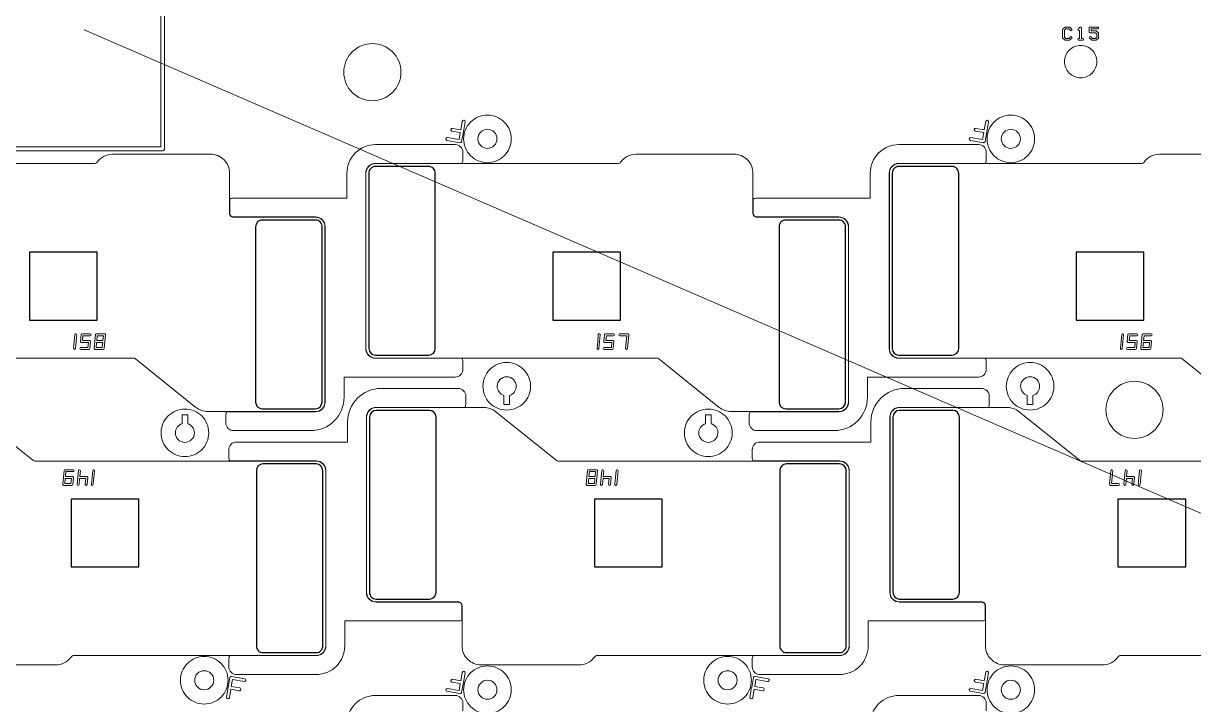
# Model space of a CAD drawing. Extents: x 2541 to 3941, y 2348 to 3338.
# Drawn here: x 3559.8 to 3621.2, y 2977.1 to 3012.8 of the extents above; entities that cross this region are included whole.
import ezdxf

# ---------------------------------------------------------------- set-up
doc = ezdxf.new("R2010")
doc.units = 0
doc.layers.get('0').update_dxf_attribs({"lineweight": 0})
doc.layers.add('barcodea-b_layer1', color=2, linetype='Continuous')
doc.layers.add('susa-b_layer0', color=1, linetype='Continuous')
doc.layers.add('備註', color=1, linetype='Continuous', lineweight=0)

msp = doc.modelspace()

# ---------------------------------------------------------------- linework, layer by layer
msp.add_line((3615.24613, 3011.9408), (3615.34546, 3011.9408))
at = {"linetype": 'Continuous'}
for points in [[(3567.16854, 3006.24272), (3567.16854, 3014.74272, 0.414228), (3567.06854, 3014.84272), (3558.56854, 3014.84272, 0.414228), (3558.46854, 3014.74272), (3558.46854, 3006.24272, 0.414228), (3558.56854, 3006.14272), (3567.06854, 3006.14272, 0.414228)], [(3614.78016, 3012.05478, 1), (3614.70945, 3012.12549), (3614.62475, 3012.0408), (3614.4675, 3012.0408), (3614.39745, 3012.11084), (3614.39745, 3012.46677), (3614.4675, 3012.53682), (3614.62475, 3012.53682), (3614.70945, 3012.45213, 1), (3614.78016, 3012.52284), (3614.68097, 3012.62202, 0.200121), (3614.64546, 3012.63682), (3614.44679, 3012.63682, 0.200121), (3614.41128, 3012.62202), (3614.31225, 3012.52299, 0.200121), (3614.29745, 3012.48748), (3614.29745, 3012.09013, 0.200121), (3614.31225, 3012.05462), (3614.41128, 3011.9556, 0.200121), (3614.44679, 3011.9408), (3614.64546, 3011.9408, 0.200121), (3614.68097, 3011.9556)], [(3616.1948, 3012.09013), (3616.1948, 3012.28881, 0.200121), (3616.18, 3012.32432), (3616.08097, 3012.42335, 0.200121), (3616.04546, 3012.43815), (3615.79745, 3012.43815), (3615.79745, 3012.53682), (3616.1448, 3012.53682, 1), (3616.1448, 3012.63682), (3615.74745, 3012.63682, 0.414253), (3615.69745, 3012.58682), (3615.69745, 3012.38815, 0.414253), (3615.74745, 3012.33815), (3616.02475, 3012.33815), (3616.0948, 3012.2681), (3616.0948, 3012.11084), (3616.02475, 3012.0408), (3615.8675, 3012.0408), (3615.78281, 3012.12549, 1), (3615.7121, 3012.05478), (3615.81128, 3011.9556, 0.200121), (3615.84679, 3011.9408), (3616.04546, 3011.9408, 0.200121), (3616.08097, 3011.9556), (3616.18, 3012.05462, 0.200121)], [(3579.57709, 3010.26817, 0.414215), (3578.07709, 3011.76817, 0.414215), (3576.57709, 3010.26817, 0.414215), (3578.07709, 3008.76817, 0.414215)], [(3616.10137, 3010.82415, 0.414215), (3615.25137, 3011.67415, 0.414215), (3614.40137, 3010.82415, 0.414215), (3615.25137, 3009.97415, 0.414215)], [(3582.9433, 3007.65563, 1), (3582.79558, 3007.68168), (3582.71804, 3007.24194), (3582.2783, 3007.31948, 1), (3582.25226, 3007.17176), (3582.692, 3007.09422), (3582.62748, 3006.72834), (3582.01654, 3006.83606, 1), (3581.9905, 3006.68834), (3582.6753, 3006.56759, 0.414237), (3582.76218, 3006.62843), (3582.85268, 3007.14169), (3582.8528, 3007.14237)], [(3585.3651, 3006.76785, 0.414215), (3584.1151, 3008.01785, 0.414215), (3582.8651, 3006.76785, 0.414215), (3584.1151, 3005.51785, 0.414215)], [(3610.4133, 3007.65563, 1), (3610.26558, 3007.68168), (3610.18804, 3007.24194), (3609.7483, 3007.31948, 1), (3609.72226, 3007.17176), (3610.162, 3007.09422), (3610.09748, 3006.72834), (3609.48654, 3006.83606, 1), (3609.4605, 3006.68834), (3610.1453, 3006.56759, 0.414237), (3610.23218, 3006.62843), (3610.32268, 3007.14169), (3610.3228, 3007.14237)], [(3612.8351, 3006.76785, 0.414215), (3611.5851, 3008.01785, 0.414215), (3610.3351, 3006.76785, 0.414215), (3611.5851, 3005.51785, 0.414215)], [(3584.6151, 3006.76785, -0.414217), (3584.1151, 3006.26785, -0.414217), (3583.6151, 3006.76785, -0.414217), (3584.1151, 3007.26785, -0.414217)], [(3612.0851, 3006.76785, -0.414217), (3611.5851, 3006.26785, -0.414217), (3611.0851, 3006.76785, -0.414217), (3611.5851, 3007.26785, -0.414217)], [(3582.82437, 2994.66688), (3582.82437, 2995.06688, 0.124386), (3582.77636, 2995.25688), (3578.23948, 2995.25688, -0.414365), (3577.7296, 2995.76701), (3577.7296, 3004.96688, -0.414366), (3578.23948, 3005.47701), (3582.77636, 3005.47701, 0.124392), (3582.82437, 3005.66701), (3582.82437, 3006.06701, 0.414218), (3582.42437, 3006.46701), (3578.23948, 3006.46701, 0.414364), (3576.7396, 3004.96638), (3576.7396, 3003.65701), (3570.78249, 3003.65701, 0.124388), (3570.59249, 3003.60901), (3570.59249, 3002.85701, 0.414224), (3570.78249, 3002.66701), (3575.08947, 3002.66701, -0.414218), (3575.59959, 3002.15688), (3575.59959, 2992.957, -0.414217), (3575.08947, 2992.44688), (3570.4305, 2992.44688, 0.124388), (3570.38249, 2992.25688), (3570.38249, 2991.85688, 0.414218), (3570.78249, 2991.45688), (3574.83959, 2991.45688, 0.414215), (3576.58959, 2993.20688), (3576.58959, 2994.26688), (3582.42437, 2994.26688, 0.414218)], [(3610.29437, 2994.66688), (3610.29437, 2995.06688, 0.124386), (3610.24636, 2995.25688), (3605.70948, 2995.25688, -0.414365), (3605.1996, 2995.76701), (3605.1996, 3004.96688, -0.414366), (3605.70948, 3005.47701), (3610.24636, 3005.47701, 0.124392), (3610.29437, 3005.66701), (3610.29437, 3006.06701, 0.414218), (3609.89437, 3006.46701), (3605.70948, 3006.46701, 0.414364), (3604.2096, 3004.96638), (3604.2096, 3003.65701), (3598.25249, 3003.65701, 0.124388), (3598.06249, 3003.60901), (3598.06249, 3002.85701, 0.414224), (3598.25249, 3002.66701), (3602.55947, 3002.66701, -0.414218), (3603.06959, 3002.15688), (3603.06959, 2992.957, -0.414217), (3602.55947, 2992.44688), (3597.9005, 2992.44688, 0.124388), (3597.85249, 2992.25688), (3597.85249, 2991.85688, 0.414218), (3598.25249, 2991.45688), (3602.30959, 2991.45688, 0.414215), (3604.05959, 2993.20688), (3604.05959, 2994.26688), (3609.89437, 2994.26688, 0.414218)], [(3575.58959, 2992.957), (3575.58959, 3002.15688, 0.414219), (3575.08947, 3002.65701), (3570.78249, 3002.65701, -0.414223), (3570.58249, 3002.85701), (3570.58249, 3004.96181, 0.414215), (3569.58249, 3005.9618), (3564.4456, 3005.9618, 0.24029), (3563.63596, 3005.5492, -0.240069), (3563.47453, 3005.46701), (3550.76948, 3005.46701, 0.414366), (3550.2696, 3004.96689), (3550.2696, 2995.76701, 0.414365), (3550.76948, 2995.26688), (3565.51901, 2995.26688, -0.170771), (3565.64422, 2995.22284), (3568.81516, 2992.6771, 0.170765), (3569.44127, 2992.45688), (3575.08947, 2992.45688, 0.414218)], [(3603.05959, 2992.957), (3603.05959, 3002.15688, 0.414219), (3602.55947, 3002.65701), (3598.25249, 3002.65701, -0.414223), (3598.05249, 3002.85701), (3598.05249, 3004.96181, 0.414215), (3597.05249, 3005.9618), (3591.9156, 3005.9618, 0.24029), (3591.10596, 3005.5492, -0.240069), (3590.94453, 3005.46701), (3578.23948, 3005.46701, 0.414366), (3577.7396, 3004.96689), (3577.7396, 2995.76701, 0.414365), (3578.23948, 2995.26688), (3592.98901, 2995.26688, -0.170771), (3593.11422, 2995.22284), (3596.28516, 2992.6771, 0.170765), (3596.91127, 2992.45688), (3602.55947, 2992.45688, 0.414218)], [(3630.52959, 2992.957), (3630.52959, 3002.15688, 0.414219), (3630.02947, 3002.65701), (3625.72249, 3002.65701, -0.414223), (3625.52249, 3002.85701), (3625.52249, 3004.96181, 0.414215), (3624.52249, 3005.9618), (3619.3856, 3005.9618, 0.24029), (3618.57596, 3005.5492, -0.240069), (3618.41453, 3005.46701), (3605.70948, 3005.46701, 0.414366), (3605.2096, 3004.96689), (3605.2096, 2995.76701, 0.414365), (3605.70948, 2995.26688), (3620.45901, 2995.26688, -0.170771), (3620.58422, 2995.22284), (3623.75516, 2992.6771, 0.170765), (3624.38127, 2992.45688), (3630.02947, 2992.45688, 0.414218)], [(3562.56475, 2996.48429, 1), (3562.4652, 2996.49383), (3562.43076, 2996.1343), (3562.39633, 2995.77478, 1), (3562.49587, 2995.76524), (3562.53031, 2996.12477)], [(3563.28031, 2996.12477, 0.443552), (3563.23036, 2996.17953), (3562.8637, 2996.17953), (3562.88856, 2996.43906), (3563.26497, 2996.43906, 1), (3563.26497, 2996.53906), (3562.84329, 2996.53906, 0.387555), (3562.79335, 2996.49383), (3562.75891, 2996.1343, 0.443552), (3562.80886, 2996.07953), (3563.17552, 2996.07953), (3563.15066, 2995.82001), (3562.77425, 2995.82001, 1), (3562.77425, 2995.72001), (3563.19592, 2995.72001, 0.387555), (3563.24587, 2995.76524)], [(3564.06475, 2996.48429, 0.443552), (3564.0148, 2996.53906), (3563.59329, 2996.53906, 0.387555), (3563.54335, 2996.49383), (3563.47447, 2995.77478, 0.443552), (3563.52442, 2995.72001), (3563.94592, 2995.72001, 0.387555), (3563.99587, 2995.76524)], [(3590.03475, 2996.48429, 1), (3589.9352, 2996.49383), (3589.90076, 2996.1343), (3589.86633, 2995.77478, 1), (3589.96587, 2995.76524), (3590.00031, 2996.12477)], [(3590.75031, 2996.12477, 0.443552), (3590.70036, 2996.17953), (3590.3337, 2996.17953), (3590.35856, 2996.43906), (3590.73497, 2996.43906, 1), (3590.73497, 2996.53906), (3590.31329, 2996.53906, 0.387555), (3590.26335, 2996.49383), (3590.22891, 2996.1343, 0.443552), (3590.27886, 2996.07953), (3590.64552, 2996.07953), (3590.62066, 2995.82001), (3590.24425, 2995.82001, 1), (3590.24425, 2995.72001), (3590.66592, 2995.72001, 0.387555), (3590.71587, 2995.76524)], [(3591.53475, 2996.48429, 0.443552), (3591.4848, 2996.53906), (3591.06312, 2996.53906, 1), (3591.06312, 2996.43906), (3591.42996, 2996.43906), (3591.36633, 2995.77478, 1), (3591.46587, 2995.76524)], [(3617.50475, 2996.48429, 1), (3617.4052, 2996.49383), (3617.37076, 2996.1343), (3617.33633, 2995.77478, 1), (3617.43587, 2995.76524), (3617.47031, 2996.12477)], [(3618.22031, 2996.12477, 0.443552), (3618.17036, 2996.17953), (3617.8037, 2996.17953), (3617.82856, 2996.43906), (3618.20497, 2996.43906, 1), (3618.20497, 2996.53906), (3617.78329, 2996.53906, 0.387555), (3617.73335, 2996.49383), (3617.69891, 2996.1343, 0.443552), (3617.74886, 2996.07953), (3618.11552, 2996.07953), (3618.09066, 2995.82001), (3617.71425, 2995.82001, 1), (3617.71425, 2995.72001), (3618.13592, 2995.72001, 0.387555), (3618.18587, 2995.76524)], [(3618.97031, 2996.12477, 0.443552), (3618.92036, 2996.17953), (3618.5537, 2996.17953), (3618.57856, 2996.43906), (3618.95497, 2996.43906, 1), (3618.95497, 2996.53906), (3618.53329, 2996.53906, 0.387555), (3618.48335, 2996.49383), (3618.41447, 2995.77478, 0.443552), (3618.46442, 2995.72001), (3618.88592, 2995.72001, 0.387555), (3618.93587, 2995.76524)], [(3586.37768, 2993.783, 0.414215), (3585.12768, 2995.033, 0.414215), (3583.87768, 2993.783, 0.414215), (3585.12768, 2992.533, 0.414215)], [(3613.84768, 2993.783, 0.414215), (3612.59768, 2995.033, 0.414215), (3611.34768, 2993.783, 0.414215), (3612.59768, 2992.533, 0.414215)], [(3585.62768, 2993.783, -0.327542), (3585.27768, 2993.30603), (3585.27768, 2992.83185), (3584.97768, 2992.83185), (3584.97768, 2993.30603, -0.327544), (3584.62768, 2993.783, -0.414217), (3585.12768, 2994.283, -0.414217)], [(3613.09768, 2993.783, -0.327542), (3612.74768, 2993.30603), (3612.74768, 2992.83185), (3612.44768, 2992.83185), (3612.44768, 2993.30603, -0.327544), (3612.09768, 2993.783, -0.414217), (3612.59768, 2994.283, -0.414217)], [(3582.98341, 2992.86688), (3582.98341, 2993.26688, 0.414218), (3582.58341, 2993.66688), (3578.5263, 2993.66688, 0.414215), (3576.7763, 2991.91688), (3576.7763, 2990.85688), (3570.94153, 2990.85688, 0.414218), (3570.54153, 2990.45688), (3570.54153, 2990.05688, 0.124388), (3570.58953, 2989.86688), (3575.12642, 2989.86688, -0.414365), (3575.63629, 2989.35675), (3575.63629, 2980.15688, -0.414366), (3575.12642, 2979.64675), (3570.58953, 2979.64675, 0.124388), (3570.54153, 2979.45675), (3570.54153, 2979.05675, 0.414218), (3570.94153, 2978.65675), (3575.12642, 2978.65675, 0.414364), (3576.62629, 2980.15738), (3576.62629, 2981.46675), (3582.58341, 2981.46675, 0.124386), (3582.77341, 2981.51475), (3582.77341, 2982.26675, 0.414224), (3582.58341, 2982.45675), (3578.27643, 2982.45675, -0.414218), (3577.7663, 2982.96688), (3577.7663, 2992.16676, -0.414217), (3578.27643, 2992.67688), (3582.9354, 2992.67688, 0.124392)], [(3610.45341, 2992.86688), (3610.45341, 2993.26688, 0.414218), (3610.05341, 2993.66688), (3605.9963, 2993.66688, 0.414215), (3604.2463, 2991.91688), (3604.2463, 2990.85688), (3598.41153, 2990.85688, 0.414218), (3598.01153, 2990.45688), (3598.01153, 2990.05688, 0.124388), (3598.05953, 2989.86688), (3602.59642, 2989.86688, -0.414365), (3603.10629, 2989.35675), (3603.10629, 2980.15688, -0.414366), (3602.59642, 2979.64675), (3598.05953, 2979.64675, 0.124388), (3598.01153, 2979.45675), (3598.01153, 2979.05675, 0.414218), (3598.41153, 2978.65675), (3602.59642, 2978.65675, 0.414364), (3604.09629, 2980.15738), (3604.09629, 2981.46675), (3610.05341, 2981.46675, 0.124386), (3610.24341, 2981.51475), (3610.24341, 2982.26675, 0.414224), (3610.05341, 2982.45675), (3605.74643, 2982.45675, -0.414218), (3605.2363, 2982.96688), (3605.2363, 2992.16676, -0.414217), (3605.74643, 2992.67688), (3610.4054, 2992.67688, 0.124392)], [(3619.57557, 2992.54955, 0.414215), (3618.07557, 2994.04955, 0.414215), (3616.57557, 2992.54955, 0.414215), (3618.07557, 2991.04955, 0.414215)], [(3575.62629, 2980.15687), (3575.62629, 2989.35675, 0.414365), (3575.12642, 2989.85688), (3560.37689, 2989.85688, -0.170771), (3560.25168, 2989.90092), (3557.08074, 2992.44666, 0.170765), (3556.45463, 2992.66688), (3550.80643, 2992.66688, 0.414218), (3550.3063, 2992.16676), (3550.3063, 2982.96688, 0.414219), (3550.80643, 2982.46675), (3555.11341, 2982.46675, -0.414223), (3555.31341, 2982.26675), (3555.31341, 2980.16195, 0.414215), (3556.3134, 2979.16196), (3561.4503, 2979.16196, 0.24029), (3562.25994, 2979.57456, -0.240069), (3562.42137, 2979.65675), (3575.12642, 2979.65675, 0.414366)], [(3569.48822, 2991.34076, 0.414215), (3568.23822, 2992.59076, 0.414215), (3566.98822, 2991.34076, 0.414215), (3568.23822, 2990.09076, 0.414215)], [(3568.73822, 2991.34076, -0.414217), (3568.23822, 2990.84076, -0.414217), (3567.73822, 2991.34076, -0.327542), (3568.08822, 2991.81773), (3568.08822, 2992.29191), (3568.38822, 2992.29191), (3568.38822, 2991.81773, -0.327544)], [(3603.09629, 2980.15687), (3603.09629, 2989.35675, 0.414365), (3602.59642, 2989.85688), (3587.84689, 2989.85688, -0.170771), (3587.72168, 2989.90092), (3584.55074, 2992.44666, 0.170765), (3583.92463, 2992.66688), (3578.27643, 2992.66688, 0.414218), (3577.7763, 2992.16676), (3577.7763, 2982.96688, 0.414219), (3578.27643, 2982.46675), (3582.58341, 2982.46675, -0.414223), (3582.78341, 2982.26675), (3582.78341, 2980.16195, 0.414215), (3583.7834, 2979.16196), (3588.9203, 2979.16196, 0.24029), (3589.72994, 2979.57456, -0.240069), (3589.89137, 2979.65675), (3602.59642, 2979.65675, 0.414366)], [(3596.95822, 2991.34076, 0.414215), (3595.70822, 2992.59076, 0.414215), (3594.45822, 2991.34076, 0.414215), (3595.70822, 2990.09076, 0.414215)], [(3596.20822, 2991.34076, -0.414217), (3595.70822, 2990.84076, -0.414217), (3595.20822, 2991.34076, -0.327542), (3595.55822, 2991.81773), (3595.55822, 2992.29191), (3595.85822, 2992.29191), (3595.85822, 2991.81773, -0.327544)], [(3630.56629, 2980.15687), (3630.56629, 2989.35675, 0.414365), (3630.06642, 2989.85688), (3615.31689, 2989.85688, -0.170771), (3615.19168, 2989.90092), (3612.02074, 2992.44666, 0.170765), (3611.39463, 2992.66688), (3605.74643, 2992.66688, 0.414218), (3605.2463, 2992.16676), (3605.2463, 2982.96688, 0.414219), (3605.74643, 2982.46675), (3610.05341, 2982.46675, -0.414223), (3610.25341, 2982.26675), (3610.25341, 2980.16195, 0.414215), (3611.2534, 2979.16196), (3616.3903, 2979.16196, 0.24029), (3617.19994, 2979.57456, -0.240069), (3617.36137, 2979.65675), (3630.06642, 2979.65675, 0.414366)], [(3562.38699, 2988.98946, 0.443552), (3562.33704, 2989.04423), (3561.97038, 2989.04423), (3561.99524, 2989.30375), (3562.37165, 2989.30375, 1), (3562.37165, 2989.40375), (3561.94997, 2989.40375, 0.387555), (3561.90003, 2989.35852), (3561.83115, 2988.63947, 0.443552), (3561.8811, 2988.5847), (3562.3026, 2988.5847, 0.387555), (3562.35255, 2988.62993)], [(3563.13699, 2988.98946, 0.443552), (3563.08704, 2989.04423), (3562.72038, 2989.04423), (3562.74957, 2989.34898, 1), (3562.65003, 2989.35852), (3562.58115, 2988.63947, 1), (3562.6807, 2988.62993), (3562.7108, 2988.94423), (3563.0322, 2988.94423), (3563.00301, 2988.63947, 1), (3563.10255, 2988.62993)], [(3563.49957, 2989.34898, 1), (3563.40003, 2989.35852), (3563.36559, 2988.99899), (3563.33115, 2988.63947, 1), (3563.4307, 2988.62993), (3563.46513, 2988.98946)], [(3589.89142, 2989.34898, 0.443552), (3589.84148, 2989.40375), (3589.41997, 2989.40375, 0.387555), (3589.37003, 2989.35852), (3589.30115, 2988.63947, 0.443552), (3589.3511, 2988.5847), (3589.7726, 2988.5847, 0.387555), (3589.82255, 2988.62993)], [(3590.60699, 2988.98946, 0.443552), (3590.55704, 2989.04423), (3590.19038, 2989.04423), (3590.21957, 2989.34898, 1), (3590.12003, 2989.35852), (3590.05115, 2988.63947, 1), (3590.1507, 2988.62993), (3590.1808, 2988.94423), (3590.5022, 2988.94423), (3590.47301, 2988.63947, 1), (3590.57255, 2988.62993)], [(3590.96957, 2989.34898, 1), (3590.87003, 2989.35852), (3590.83559, 2988.99899), (3590.80115, 2988.63947, 1), (3590.9007, 2988.62993), (3590.93513, 2988.98946)], [(3617.24278, 2988.5847, 1), (3617.24278, 2988.6847), (3616.87594, 2988.6847), (3616.93957, 2989.34898, 1), (3616.84003, 2989.35852), (3616.77115, 2988.63947, 0.443552), (3616.8211, 2988.5847)], [(3618.07699, 2988.98946, 0.443552), (3618.02704, 2989.04423), (3617.66038, 2989.04423), (3617.68957, 2989.34898, 1), (3617.59003, 2989.35852), (3617.52115, 2988.63947, 1), (3617.6207, 2988.62993), (3617.6508, 2988.94423), (3617.9722, 2988.94423), (3617.94301, 2988.63947, 1), (3618.04255, 2988.62993)], [(3618.43957, 2989.34898, 1), (3618.34003, 2989.35852), (3618.30559, 2988.99899), (3618.27115, 2988.63947, 1), (3618.3707, 2988.62993), (3618.40513, 2988.98946)], [(3570.5008, 2978.35591, 0.414215), (3569.2508, 2979.60591, 0.414215), (3568.0008, 2978.35591, 0.414215), (3569.2508, 2977.10591, 0.414215)], [(3597.9708, 2978.35591, 0.414215), (3596.7208, 2979.60591, 0.414215), (3595.4708, 2978.35591, 0.414215), (3596.7208, 2977.10591, 0.414215)], [(3569.7508, 2978.35591, -0.414217), (3569.2508, 2977.85591, -0.414217), (3568.7508, 2978.35591, -0.414217), (3569.2508, 2978.85591, -0.414217)], [(3582.9433, 2978.74563, 1), (3582.79558, 2978.77168), (3582.71804, 2978.33194), (3582.2783, 2978.40948, 1), (3582.25226, 2978.26176), (3582.692, 2978.18422), (3582.62748, 2977.81834), (3582.01654, 2977.92606, 1), (3581.9905, 2977.77834), (3582.6753, 2977.65759, 0.414237), (3582.76218, 2977.71843), (3582.85268, 2978.23169), (3582.8528, 2978.23237)], [(3585.3651, 2977.85785, 0.414215), (3584.1151, 2979.10785, 0.414215), (3582.8651, 2977.85785, 0.414215), (3584.1151, 2976.60785, 0.414215)], [(3597.2208, 2978.35591, -0.414217), (3596.7208, 2977.85591, -0.414217), (3596.2208, 2978.35591, -0.414217), (3596.7208, 2978.85591, -0.414217)], [(3610.4133, 2978.74563, 1), (3610.26558, 2978.77168), (3610.18804, 2978.33194), (3609.7483, 2978.40948, 1), (3609.72226, 2978.26176), (3610.162, 2978.18422), (3610.09748, 2977.81834), (3609.48654, 2977.92606, 1), (3609.4605, 2977.77834), (3610.1453, 2977.65759, 0.414237), (3610.23218, 2977.71843), (3610.32268, 2978.23169), (3610.3228, 2978.23237)], [(3612.8351, 2977.85785, 0.414215), (3611.5851, 2979.10785, 0.414215), (3610.3351, 2977.85785, 0.414215), (3611.5851, 2976.60785, 0.414215)], [(3571.3754, 2978.43542), (3570.6906, 2978.55617, 0.414237), (3570.60372, 2978.49533), (3570.51322, 2977.98207), (3570.5131, 2977.98139), (3570.4226, 2977.46813, 1), (3570.57032, 2977.44208), (3570.64785, 2977.88182), (3571.08759, 2977.80428, 1), (3571.11364, 2977.952), (3570.6739, 2978.02954), (3570.73842, 2978.39542), (3571.34936, 2978.2877, 1)], [(3584.6151, 2977.85785, -0.414217), (3584.1151, 2977.35785, -0.414217), (3583.6151, 2977.85785, -0.414217), (3584.1151, 2978.35785, -0.414217)], [(3598.8454, 2978.43542), (3598.1606, 2978.55617, 0.414237), (3598.07372, 2978.49533), (3597.98322, 2977.98207), (3597.9831, 2977.98139), (3597.8926, 2977.46813, 1), (3598.04032, 2977.44208), (3598.11785, 2977.88182), (3598.55759, 2977.80428, 1), (3598.58364, 2977.952), (3598.1439, 2978.02954), (3598.20842, 2978.39542), (3598.81936, 2978.2877, 1)], [(3612.0851, 2977.85785, -0.414217), (3611.5851, 2977.35785, -0.414217), (3611.0851, 2977.85785, -0.414217), (3611.5851, 2978.35785, -0.414217)]]:
    msp.add_lwpolyline(points, format="xyb", close=True, dxfattribs=at)
for points in [[(3566.96854, 3006.34272), (3558.66854, 3006.34272), (3558.66854, 3014.64272), (3566.96854, 3014.64272)], [(3563.92552, 2996.07953), (3563.90066, 2995.82001), (3563.57926, 2995.82001), (3563.60412, 2996.07953)], [(3563.95996, 2996.43906), (3563.9351, 2996.17953), (3563.6137, 2996.17953), (3563.63856, 2996.43906)], [(3618.86552, 2996.07953), (3618.84066, 2995.82001), (3618.51926, 2995.82001), (3618.54412, 2996.07953)], [(3589.78663, 2989.30375), (3589.76178, 2989.04423), (3589.44038, 2989.04423), (3589.46524, 2989.30375)], [(3562.2822, 2988.94423), (3562.25734, 2988.6847), (3561.93594, 2988.6847), (3561.9608, 2988.94423)], [(3589.7522, 2988.94423), (3589.72734, 2988.6847), (3589.40594, 2988.6847), (3589.4308, 2988.94423)]]:
    msp.add_lwpolyline(points, close=True, dxfattribs=at)
for points in [[(3615.34546, 3011.9408, 1), (3615.34546, 3012.0408), (3615.29613, 3012.0408), (3615.29613, 3012.58682, 0.669786), (3615.21062, 3012.62202), (3615.11143, 3012.52284, 1), (3615.18214, 3012.45213), (3615.19613, 3012.46611)], [(3615.19613, 3012.46611), (3615.19613, 3012.0408), (3615.14679, 3012.0408, 1), (3615.14679, 3011.9408), (3615.24613, 3011.9408)], [(3582.82437, 2976.75701), (3582.82437, 2977.15701, 0.414218), (3582.42437, 2977.55701), (3578.23948, 2977.55701, 0.414364), (3576.7396, 2976.05638)], [(3610.29437, 2976.75701), (3610.29437, 2977.15701, 0.414218), (3609.89437, 2977.55701), (3605.70948, 2977.55701, 0.414364), (3604.2096, 2976.05638)]]:
    msp.add_lwpolyline(points, format="xyb", dxfattribs=at)
at = {"layer": 'barcodea-b_layer1', "linetype": 'Continuous'}
for points in [[(3563.63, 2997.25748), (3563.63, 3000.81348), (3560.074, 3000.81348), (3560.074, 2997.25748)], [(3591.1, 2997.25748), (3591.1, 3000.81348), (3587.544, 3000.81348), (3587.544, 2997.25748)], [(3618.57, 2997.25748), (3618.57, 3000.81348), (3615.014, 3000.81348), (3615.014, 2997.25748)], [(3565.82189, 2984.31028), (3565.82189, 2987.86628), (3562.26589, 2987.86628), (3562.26589, 2984.31028)], [(3593.29189, 2984.31028), (3593.29189, 2987.86628), (3589.73589, 2987.86628), (3589.73589, 2984.31028)], [(3620.76189, 2984.31028), (3620.76189, 2987.86628), (3617.20589, 2987.86628), (3617.20589, 2984.31028)]]:
    msp.add_lwpolyline(points, close=True, dxfattribs=at)
at = {"layer": 'susa-b_layer0', "linetype": 'Continuous'}
for points in [[(3581.37955, 2995.76701), (3581.37955, 3004.96714, 0.414221), (3581.02954, 3005.31715), (3578.23958, 3005.31715, 0.414218), (3577.88959, 3004.96714), (3577.88959, 2995.76726, 0.414197), (3578.23958, 2995.41725), (3581.02954, 2995.41725, 0.414007)], [(3608.84955, 2995.76701), (3608.84955, 3004.96714, 0.414221), (3608.49954, 3005.31715), (3605.70958, 3005.31715, 0.414218), (3605.35959, 3004.96714), (3605.35959, 2995.76726, 0.414197), (3605.70958, 2995.41725), (3608.49954, 2995.41725, 0.414007)], [(3575.43948, 2992.957), (3575.43948, 3002.15714, 0.414221), (3575.08947, 3002.50715), (3572.29951, 3002.50715, 0.414218), (3571.94952, 3002.15714), (3571.94952, 2992.95726, 0.414197), (3572.29951, 2992.60725), (3575.08947, 2992.60725, 0.414007)], [(3602.90948, 2992.957), (3602.90948, 3002.15714, 0.414221), (3602.55947, 3002.50715), (3599.76951, 3002.50715, 0.414218), (3599.41952, 3002.15714), (3599.41952, 2992.95726, 0.414197), (3599.76951, 2992.60725), (3602.55947, 2992.60725, 0.414007)], [(3581.41638, 2982.96662), (3581.41638, 2992.1665, 0.414197), (3581.06639, 2992.51651), (3578.27643, 2992.51651, 0.414007), (3577.92642, 2992.16676), (3577.92642, 2982.96662, 0.414221), (3578.27643, 2982.61661), (3581.06639, 2982.61661, 0.414218)], [(3608.88638, 2982.96662), (3608.88638, 2992.1665, 0.414197), (3608.53639, 2992.51651), (3605.74643, 2992.51651, 0.414007), (3605.39642, 2992.16676), (3605.39642, 2982.96662, 0.414221), (3605.74643, 2982.61661), (3608.53639, 2982.61661, 0.414218)], [(3575.47631, 2980.15662), (3575.47631, 2989.3565, 0.414197), (3575.12632, 2989.70651), (3572.33636, 2989.70651, 0.414007), (3571.98635, 2989.35675), (3571.98635, 2980.15662, 0.414221), (3572.33636, 2979.80661), (3575.12632, 2979.80661, 0.414218)], [(3602.94631, 2980.15662), (3602.94631, 2989.3565, 0.414197), (3602.59632, 2989.70651), (3599.80636, 2989.70651, 0.414007), (3599.45635, 2989.35675), (3599.45635, 2980.15662, 0.414221), (3599.80636, 2979.80661), (3602.59632, 2979.80661, 0.414218)]]:
    msp.add_lwpolyline(points, format="xyb", close=True, dxfattribs=at)
at = {"layer": '備註'}
msp.add_line((3562.95541, 3012.49044), (3711.82722, 2948.05288), dxfattribs=at)

doc.saveas('drawing.dxf')
